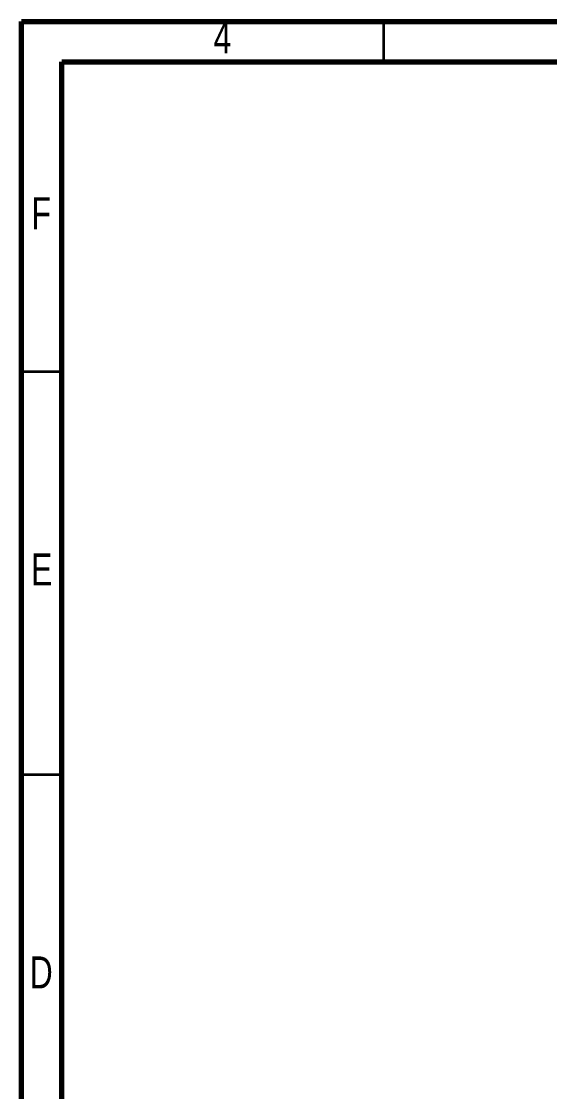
# Model space of a CAD drawing. Header units: millimetres. Extents: x 15 to 205, y 5 to 292.
# Drawn here: x 15 to 80.6, y 159.2 to 292 of the extents above; entities that cross this region are included whole.
import ezdxf

# ---------------------------------------------------------------- set-up
doc = ezdxf.new("R2010")
doc.units = ezdxf.units.MM
doc.styles.add('SLDTEXTSTYLE0', font='TXT', dxfattribs={"width": 0.75})

msp = doc.modelspace()

# ---------------------------------------------------------------- linework, layer by layer
at = {"color": 7, "linetype": 'Continuous', "lineweight": 70}
for p, q in [((15, 5), (15, 292)), ((15, 292), (205, 292)), ((20, 10), (20, 287)), ((20, 287), (200, 287))]:
    msp.add_line(p, q, dxfattribs=at)
at = {"color": 7, "linetype": 'Continuous', "lineweight": 35}
for p, q in [((60, 287), (60, 292)), ((20, 248.5), (15, 248.5)), ((20, 198.5), (15, 198.5))]:
    msp.add_line(p, q, dxfattribs=at)

# ---------------------------------------------------------------- texts
at = {"color": 7, "linetype": 'Continuous', "lineweight": 0, "char_height": 3.96875, "attachment_point": 2, "style": 'SLDTEXTSTYLE0'}
for s, insert in [('4', (39.9600369, 291.9892954)), ('F', (17.4577402, 270.1758436)), ('E', (17.5078089, 225.9892954)), ('D', (17.4526873, 175.9892954))]:
    msp.add_mtext(s, dxfattribs=dict(at, insert=insert))

doc.saveas('drawing.dxf')
